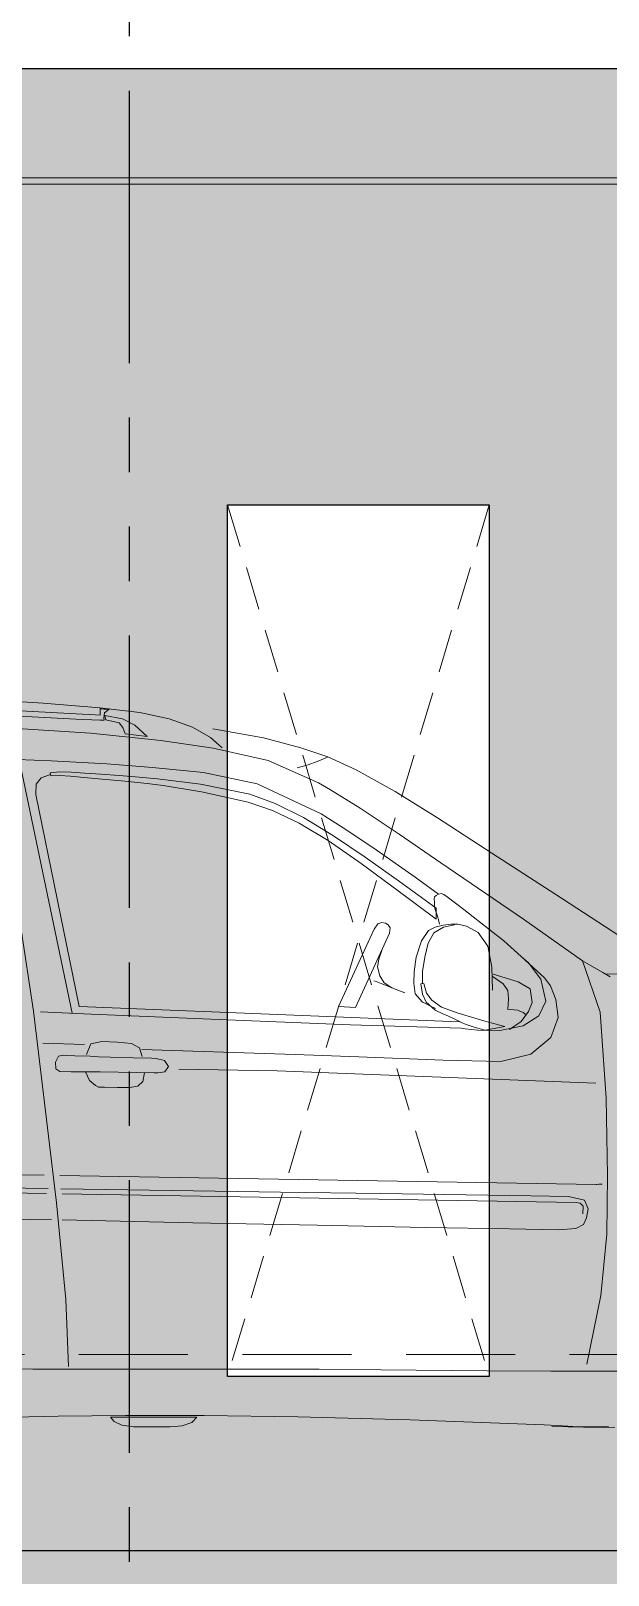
# Model space of a CAD drawing. Header units: millimetres. Extents: x -30697 to 201471, y -29614 to 19378.
# Drawn here: x 36828 to 38152, y -56 to 3487 of the extents above; entities that cross this region are included whole.
import ezdxf

# ---------------------------------------------------------------- set-up
doc = ezdxf.new("R2010")
doc.units = ezdxf.units.MM
doc.header["$MEASUREMENT"] = 0
doc.linetypes.add('1735 X DT-5BR-ELE_02$0$DASHED', pattern=[0.75, 0.5, -0.25])
doc.linetypes.add('1735 X DT-5BR-ELE_02$0$PHANTOM', pattern=[2.5, 1.25, -0.25, 0.25, -0.25, 0.25, -0.25])
doc.layers.add('1735 X DT-5BR-ELE_02$0$00--ORIGIN POINT', color=200, linetype='Continuous', lineweight=20, plot=False)
for name, color, linetype, lineweight in [('1735 X DT-5BR-ELE_02$0$04--HATCH-3', 251, 'Continuous', 9), ('1735 X DT-5BR-ELE_02$0$06--LINE-0', 8, 'Continuous', 13), ('1735 X DT-5BR-ELE_02$0$06--LINE-2', 2, 'Continuous', 25), ('1735 X DT-5BR-ELE_02$0$07--DIM-2', 2, 'Continuous', 25), ('1735 X DT-5BR-ELE_02$0$Q--KERBS', 1, 'Continuous', 18), ('1735 X DT-5BR-ELE_02$0$W--ELV-1', 250, '1735 X DT-5BR-ELE_02$0$DASHED', 9), ('1735 X DT-5BR-ELE_02$0$Z--CAR', 251, 'Continuous', 9), ('1735 X DT-5BR-ELE_02$0$Z--GROOVES', 7, 'Continuous', 9), ('1735 X DT-5BR-ELE_02$0$Z--GROOVES-DUMMY.', 252, 'Continuous', 9), ('1735 X DT-5BR-ELE_02$0$Z--WIPEOUT', 255, 'Continuous', 5)]:
    doc.layers.add(name, color=color, linetype=linetype, lineweight=lineweight)
doc.layers.add('1735 X DT-5BR-ELE_02$0$L--SHADE-1', color=7, linetype='Continuous', lineweight=20, true_color=0xf5f5f5)
doc.layers.add('1735 X DT-5BR-ELE_02$0$Z-BUILDING SETBACK', color=150, linetype='1735 X DT-5BR-ELE_02$0$PHANTOM')

# ---------------------------------------------------------------- blocks, each defined once
blk = doc.blocks.new('1735 X DT-5BR-ELE_02$0$A$C0A892E0C')
blk.add_wipeout([(-53.075, 0.002), (-59.387, 0.002), (-61.518, 1.586), (-62.937, 3.816), (-63.235, 4.965), (-64.672, 5.612), (-67.98, 5.555), (-69.037, 5.715), (-72.39, 8.03), (-72.793, 8.631), (-73.007, 9.673), (-72.434, 10.78), (-72.357, 12.492), (-71.738, 13.364), (-71.442, 14.504), (-70.978, 15.686), (-70.725, 17.205), (-70.345, 18.175), (-68.932, 19.524), (-65.439, 20.652), (-56.997, 22.525), (-52.586, 23.364), (-50.435, 23.638), (-47.938, 23.95), (-47.843, 24.381), (-47.816, 24.907), (-47.768, 25.09), (-47.683, 25.102), (-47.298, 24.799), (-47.193, 24.896), (-46.991, 24.956), (-46.649, 24.967), (-41.09, 28.539), (-36.335, 31.507), (-34.389, 32.482), (-29.685, 33.635), (-25.443, 34.43), (-12.849, 35.128), (-6.207, 35.16), (0.656, 34.96), (3.027, 34.842), (6.201, 33.998), (9.295, 33.214), (10.17, 32.869), (10.788, 32.303), (13.069, 29.102), (15.396, 24.277), (16.711, 21.226), (16.928, 19.589), (17.284, 12.261), (17.924, 10.985), (18.511, 10.333), (18.564, 10.1), (17.613, 7.545), (16.084, 6.401), (11.204, 5.352), (9.902, 5.23), (6.727, 3.885), (6.727, 3.885), (5.34, 1.634), (3.153, 0), (-3.153, 0), (-5.287, 1.586), (-6.706, 3.816), (-8.422, 4.492), (-10.39, 4.437), (-13.604, 4.527), (-14.762, 4.656), (-16.892, 5.319), (-43.877, 5.073), (-48.988, 5.223), (-49.504, 3.885), (-50.891, 1.634)]).dxf.layer = '1735 X DT-5BR-ELE_02$0$Z--WIPEOUT'
at = {"flags": 128}
for points in [[(-22.741, 34.676), (-19.878, 34.855)], [(-27.89, 34.043), (-26.696, 34.292)], [(-26.696, 34.292), (-25.061, 34.484)], [(-25.993, 34.039), (-25.269, 34.174)], [(-25.249, 34.287), (-25.443, 34.43)], [(-25.443, 34.43), (-25.219, 34.429)], [(-25.269, 34.174), (-25.307, 33.992)], [(-25.217, 34.087), (-25.249, 34.287)], [(-25.219, 34.429), (-25.109, 34.455)], [(-25.109, 34.455), (-25.08, 34.472)], [(-25.08, 34.472), (-25.08, 34.193)], [(-25.08, 34.193), (-24.869, 34.209)], [(-25.061, 34.484), (-22.741, 34.676)], [(-24.869, 34.209), (-24.633, 34.223)], [(-24.633, 34.223), (-24.351, 34.237)], [(-24.351, 34.237), (-21.035, 34.406)], [(-21.028, 34.187), (-24.34, 34.019)], [(-31.754, 33.259), (-29.685, 33.635)], [(-29.584, 33.282), (-28.847, 33.697)], [(-28.847, 33.697), (-27.89, 34.043)], [(-26.997, 33.319), (-26.496, 33.775)], [(-26.496, 33.775), (-25.993, 34.039)], [(-25.996, 33.684), (-26.1, 33.428)], [(-25.845, 33.872), (-25.996, 33.684)], [(-25.307, 33.992), (-25.845, 33.872)], [(-25.232, 33.986), (-25.217, 34.087)], [(-25.067, 33.99), (-25.232, 33.986)], [(-24.727, 34.002), (-25.067, 33.99)], [(-24.34, 34.019), (-24.727, 34.002)], [(-24.675, 33.449), (-21.478, 33.654)], [(-33.284, 32.856), (-31.754, 33.259)], [(-30.063, 32.851), (-29.584, 33.282)], [(-29.698, 32.836), (-27.552, 33.157)], [(-27.552, 33.157), (-24.675, 33.449)], [(-26.1, 33.428), (-26.997, 33.319)], [(-35.536, 31.95), (-34.389, 32.482)], [(-34.389, 32.482), (-33.284, 32.856)], [(-34.376, 32.467), (-33.947, 32.291)], [(-34.009, 31.427), (-31.938, 32.333)], [(-33.947, 32.291), (-33.585, 32.16)], [(-31.938, 32.333), (-29.698, 32.836)], [(-25.34, 32.198), (-23.065, 32.315)], [(-23.933, 21.99), (-21.756, 32.369)], [(-23.065, 32.315), (-20.977, 32.398)], [(-37.134, 31.064), (-35.536, 31.95)], [(-33.585, 32.16), (-33.131, 32.031)], [(-31.498, 31.382), (-29.293, 31.849)], [(-29.293, 31.849), (-27.215, 32.049)], [(-27.423, 31.588), (-26.673, 31.656)], [(-27.215, 32.049), (-25.34, 32.198)], [(-26.673, 31.656), (-25.854, 31.721)], [(-25.854, 31.721), (-25.096, 31.773)], [(-24.405, 31.642), (-25.155, 31.573)], [(-25.096, 31.773), (-24.44, 31.821)], [(-24.44, 31.821), (-23.887, 31.858)], [(-23.863, 31.693), (-24.405, 31.642)], [(-23.887, 31.858), (-23.416, 31.864)], [(-23.415, 31.726), (-23.863, 31.693)], [(-23.416, 31.864), (-23.03, 31.829)], [(-23.051, 31.706), (-23.415, 31.726)], [(-23.03, 31.829), (-23.051, 31.706)], [(-22.654, 31.629), (-23.041, 31.767)], [(-22.454, 31.361), (-22.654, 31.629)], [(-38.863, 29.992), (-37.134, 31.064)], [(-35.71, 30.379), (-34.494, 31.137)], [(-34.494, 31.137), (-34.009, 31.427)], [(-34.115, 30.15), (-31.498, 31.382)], [(-31.196, 30.959), (-29.177, 31.365)], [(-29.216, 31.054), (-31.128, 30.631)], [(-27.65, 31.31), (-29.216, 31.054)], [(-29.177, 31.365), (-27.423, 31.588)], [(-27.001, 31.396), (-27.65, 31.31)], [(-26.088, 31.482), (-27.001, 31.396)], [(-25.155, 31.573), (-26.088, 31.482)], [(-22.445, 30.938), (-22.454, 31.361)], [(-37.301, 29.317), (-35.71, 30.379)], [(-33.393, 29.995), (-32.234, 30.581)], [(-32.234, 30.581), (-31.196, 30.959)], [(-31.128, 30.631), (-32.117, 30.29)], [(-24.219, 22.269), (-22.445, 30.938)], [(-41.09, 28.539), (-38.863, 29.992)], [(-35.007, 29.581), (-34.115, 30.15)], [(-34.618, 29.253), (-33.393, 29.995)], [(-33.205, 29.767), (-34.394, 29.06)], [(-32.117, 30.29), (-33.205, 29.767)], [(-39.009, 28.152), (-37.301, 29.317)], [(-36.219, 28.772), (-35.007, 29.581)], [(-35.91, 28.381), (-34.618, 29.253)], [(-22.341, 22.069), (-21.277, 29.11)], [(-43.704, 26.848), (-41.09, 28.539)], [(-37.955, 27.555), (-36.219, 28.772)], [(-34.394, 29.06), (-35.745, 28.12)], [(-42.381, 25.836), (-39.009, 28.152)], [(-37.308, 27.384), (-35.91, 28.381)], [(-35.745, 28.12), (-37.255, 26.999)], [(-38.905, 26.869), (-37.955, 27.555)], [(-38.815, 26.286), (-37.308, 27.384)], [(-46.874, 24.79), (-43.704, 26.848)], [(-39.263, 26.753), (-39.94, 26.232)], [(-39.128, 26.851), (-39.263, 26.753)], [(-39.026, 26.891), (-39.128, 26.851)], [(-38.905, 26.869), (-39.026, 26.891)], [(-38.905, 26.869), (-38.819, 26.812)], [(-37.255, 26.999), (-38.821, 25.835)], [(-38.819, 26.812), (-38.752, 26.76)], [(-38.752, 26.76), (-38.736, 26.669)], [(-38.736, 26.669), (-38.742, 26.535)], [(-39.94, 26.232), (-41.02, 25.396)], [(-38.85, 26.01), (-38.917, 25.755)], [(-38.778, 26.236), (-38.85, 26.01)], [(-38.821, 25.835), (-38.815, 26.286)], [(-38.744, 26.39), (-38.778, 26.236)], [(-38.742, 26.535), (-38.744, 26.39)], [(-44.792, 24.136), (-42.381, 25.836)], [(-41.02, 25.396), (-41.585, 24.959)], [(-40.927, 24.731), (-40.53, 25.297)], [(-40.53, 25.297), (-40.057, 25.549)], [(-40.057, 25.549), (-39.701, 25.636)], [(-39.701, 25.636), (-39.411, 25.635)], [(-39.559, 25.614), (-39.12, 25.515)], [(-39.411, 25.635), (-39.102, 25.595)], [(-39.12, 25.515), (-38.724, 25.276)], [(-39.102, 25.595), (-38.774, 25.513)], [(-38.917, 25.755), (-38.947, 25.635)], [(-38.774, 25.513), (-38.504, 25.381)], [(-38.504, 25.381), (-38.22, 24.953)], [(-36.855, 25.611), (-36.927, 25.481)], [(-36.927, 25.481), (-36.905, 25.267)], [(-36.736, 25.678), (-36.855, 25.611)], [(-36.592, 25.702), (-36.736, 25.678)], [(-36.43, 25.644), (-36.592, 25.702)], [(-36.272, 25.435), (-36.43, 25.644)], [(-34.824, 22.268), (-36.272, 25.435)], [(-41.585, 24.959), (-42.294, 24.312)], [(-41.089, 23.879), (-40.927, 24.731)], [(-38.724, 25.276), (-38.483, 24.854)], [(-38.483, 24.854), (-38.352, 24.282)], [(-38.22, 24.953), (-37.994, 24.29)], [(-36.905, 25.267), (-35.511, 22.221)], [(-45.519, 22.036), (-44.792, 24.136)], [(-45.083, 23.967), (-44.792, 24.136)], [(-42.294, 24.312), (-43.251, 23.44)], [(-42.585, 24.053), (-43.097, 23.389)], [(-42.294, 24.312), (-42.585, 24.053)], [(-38.352, 24.282), (-38.255, 23.696)], [(-37.994, 24.29), (-37.913, 23.693)], [(-36.464, 24.208), (-36.598, 24.563)], [(-36.418, 23.895), (-36.464, 24.208)], [(-46.293, 23.585), (-45.741, 23.609)], [(-45.931, 23.482), (-45.627, 23.652)], [(-45.627, 23.652), (-45.083, 23.967)], [(-43.251, 23.44), (-43.492, 23.113)], [(-43.097, 23.389), (-43.294, 22.491)], [(-41.141, 23.588), (-42.167, 23.282)], [(-41.099, 23.503), (-41.556, 23.198)], [(-41.12, 22.934), (-41.089, 23.879)], [(-38.255, 23.696), (-38.251, 23.208)], [(-37.913, 23.693), (-37.907, 23.221)], [(-36.693, 23.235), (-36.516, 23.515)], [(-36.516, 23.515), (-36.418, 23.895)], [(-43.492, 23.113), (-43.714, 22.551)], [(-42.662, 22.986), (-42.745, 22.427)], [(-42.167, 23.282), (-42.662, 22.986)], [(-41.74, 22.916), (-41.774, 22.596)], [(-41.556, 23.198), (-41.74, 22.916)], [(-38.637, 22.525), (-38.421, 22.811)], [(-38.421, 22.811), (-38.313, 23.214)], [(-38.258, 22.77), (-38.4, 22.448)], [(-38.313, 23.214), (-38.19, 23.2)], [(-38.19, 23.2), (-38.258, 22.77)], [(-37.961, 22.781), (-38.251, 22.448)], [(-37.907, 23.221), (-37.961, 22.781)], [(-37.539, 22.828), (-37.005, 23.026)], [(-37.009, 23.025), (-36.629, 23.186)], [(-37.005, 23.026), (-36.693, 23.235)], [(-36.629, 23.186), (-36.365, 23.287)], [(-36.365, 23.287), (-36.267, 23.321)], [(-43.714, 22.551), (-43.8, 21.815)], [(-43.294, 22.491), (-43.007, 21.889)], [(-42.745, 22.427), (-42.589, 22.068)], [(-42.375, 22.023), (-42.145, 22.121)], [(-42.145, 22.121), (-41.732, 22.153)], [(-41.774, 22.596), (-41.763, 22.322)], [(-41.763, 22.322), (-41.743, 22.188)], [(-41.743, 22.188), (-41.732, 22.153)], [(-39.749, 21.636), (-24.219, 22.269)], [(-39.717, 22), (-39.033, 22.234)], [(-39.033, 22.234), (-38.637, 22.525)], [(-38.763, 22.13), (-38.8, 22.106)], [(-38.583, 22.279), (-38.787, 22.181)], [(-38.4, 22.448), (-38.763, 22.13)], [(-38.401, 22.369), (-38.583, 22.279)], [(-38.251, 22.448), (-38.401, 22.369)], [(-35.511, 22.221), (-34.824, 22.268)], [(-45.773, 18.517), (-45.519, 22.036)], [(-43.8, 21.815), (-43.498, 20.999)], [(-43.007, 21.889), (-42.368, 21.469)], [(-42.589, 22.068), (-42.297, 21.647)], [(-42.492, 21.921), (-42.375, 22.023)], [(-42.297, 21.647), (-41.817, 21.33)], [(-41.622, 21.448), (-40.807, 21.672)], [(-40.807, 21.672), (-39.717, 22)], [(-40.046, 21.53), (-40.373, 21.42)], [(-39.902, 21.588), (-40.046, 21.53)], [(-39.824, 21.627), (-39.902, 21.588)], [(-39.833, 21.383), (-35.312, 21.522)], [(-39.547, 21.757), (-39.824, 21.627)], [(-39.317, 21.864), (-39.547, 21.757)], [(-39.062, 21.982), (-39.317, 21.864)], [(-38.8, 22.106), (-39.062, 21.982)], [(-35.312, 21.522), (-29.605, 21.747)], [(-29.605, 21.747), (-24.712, 21.956)], [(-24.712, 21.956), (-22.636, 22.048)], [(-23.281, 14.232), (-22.392, 21.738)], [(-22.392, 21.738), (-22.341, 22.069)], [(-43.498, 20.999), (-42.689, 20.318)], [(-42.368, 21.469), (-41.416, 21.288)], [(-40.823, 21.298), (-41.622, 21.448)], [(-41.416, 21.288), (-40.518, 21.294)], [(-40.373, 21.42), (-40.823, 21.298)], [(-40.518, 21.294), (-40, 21.349)], [(-40, 21.349), (-39.833, 21.383)], [(-42.689, 20.318), (-41.458, 20.022)], [(-35.655, 20.2), (-33.048, 20.308)], [(-33.048, 20.308), (-26.772, 20.507)], [(-26.79, 20.22), (-26.686, 20.574)], [(-26.686, 20.574), (-26.358, 20.756)], [(-26.358, 20.756), (-25.786, 20.807)], [(-25.786, 20.807), (-25.145, 20.831)], [(-25.145, 20.831), (-24.689, 20.74)], [(-25.008, 20.213), (-24.668, 20.233)], [(-24.689, 20.74), (-24.516, 20.296)], [(-24.668, 20.233), (-24.037, 20.251)], [(-24.437, 20.705), (-22.734, 20.763)], [(-24.037, 20.251), (-23.696, 20.258)], [(-23.696, 20.258), (-23.58, 20.274)], [(-23.58, 20.274), (-23.363, 20.23)], [(-23.363, 20.23), (-23.246, 19.992)], [(-45.347, 19.132), (-32.308, 19.639)], [(-41.458, 20.022), (-39.106, 20.073)], [(-39.106, 20.073), (-35.655, 20.2)], [(-32.308, 19.639), (-28.293, 19.706)], [(-27.869, 19.811), (-27.708, 20.057)], [(-27.717, 19.593), (-27.869, 19.811)], [(-27.435, 19.547), (-27.717, 19.593)], [(-27.708, 20.057), (-27.363, 20.14)], [(-27.363, 20.14), (-27.173, 20.148)], [(-27.173, 20.148), (-26.426, 20.161)], [(-25.073, 19.593), (-26.555, 19.571)], [(-26.426, 20.161), (-25.477, 20.188)], [(-25.477, 20.188), (-25.008, 20.213)], [(-23.89, 19.594), (-25.073, 19.593)], [(-24.638, 19.238), (-24.478, 19.594)], [(-23.42, 19.605), (-23.89, 19.594)], [(-23.261, 19.717), (-23.42, 19.605)], [(-23.246, 19.992), (-23.261, 19.717)], [(-27.283, 19.557), (-27.435, 19.547)], [(-26.555, 19.571), (-27.283, 19.557)], [(-26.885, 19.557), (-26.815, 19.192)], [(-26.815, 19.192), (-26.617, 19.001)], [(-26.617, 19.001), (-26.286, 18.946)], [(-25.776, 18.951), (-25.245, 18.961)], [(-25.245, 18.961), (-24.999, 18.967)], [(-24.999, 18.967), (-24.877, 19.033)], [(-24.877, 19.033), (-24.638, 19.238)], [(-45.826, 15.348), (-45.773, 18.517)], [(-26.286, 18.946), (-25.776, 18.951)], [(-45.795, 12.952), (-45.826, 15.348)], [(-45.353, 14.988), (-23.42, 15.349)], [(-22.781, 15.359), (-9.169, 15.534)], [(-45.605, 14.997), (-45.471, 14.99)], [(-45.471, 14.99), (-45.384, 14.988)], [(-45.384, 14.988), (-45.353, 14.988)], [(-44.533, 14.247), (-23.518, 14.606)], [(-42.685, 14.513), (-40.043, 14.554)], [(-40.043, 14.554), (-36.548, 14.609)], [(-36.548, 14.609), (-32.452, 14.672)], [(-32.452, 14.672), (-28.007, 14.74)], [(-28.007, 14.74), (-23.463, 14.81)], [(-22.941, 14.818), (-17.377, 14.903)], [(-22.873, 14.617), (-9.333, 14.848)], [(-44.883, 14.334), (-45.031, 13.985)], [(-45.031, 13.985), (-44.961, 13.613)], [(-44.224, 14.488), (-44.883, 14.334)], [(-44.83, 14.101), (-44.7, 14.222)], [(-44.806, 13.783), (-44.83, 14.101)], [(-44.7, 14.222), (-44.533, 14.247)], [(-44.224, 14.488), (-42.685, 14.513)], [(-23.676, 10.273), (-23.281, 14.232)], [(-44.961, 13.613), (-44.841, 13.34)], [(-44.841, 13.34), (-44.521, 13.178)], [(-38.397, 13.227), (-33.948, 13.316)], [(-33.948, 13.316), (-28.86, 13.419)], [(-28.86, 13.419), (-23.521, 13.531)], [(-23.084, 13.535), (-10.049, 13.74)], [(-45.548, 10.443), (-45.795, 12.952)], [(-44.521, 13.178), (-43.816, 13.124)], [(-43.816, 13.124), (-41.817, 13.161)], [(-41.817, 13.161), (-38.397, 13.227)], [(-44.982, 7.625), (-45.548, 10.443)], [(-23.778, 7.532), (-23.676, 10.273)], [(-46.944, 7.34), (-43.505, 7.34)], [(-43.505, 7.34), (-40.898, 7.362)], [(-40.898, 7.362), (-36.552, 7.403)], [(-36.552, 7.403), (-34.031, 7.425)], [(-34.031, 7.425), (-22.319, 7.425)], [(-22.319, 7.425), (-18.768, 7.441)], [(-45.863, 5.073), (-45.134, 5.057)], [(-45.134, 5.057), (-44.213, 5.059)], [(-44.834, 5.052), (-43.758, 5.113)], [(-44.213, 5.059), (-43.54, 5.086)], [(-43.758, 5.113), (-43.23, 5.146)], [(-43.23, 5.146), (-37.746, 5.352)], [(-37.746, 5.352), (-33.162, 5.475)], [(-33.162, 5.475), (-29.332, 5.53)], [(-29.332, 5.53), (-26.113, 5.532)], [(-29.024, 5.466), (-28.819, 5.242)], [(-25.495, 5.461), (-29.024, 5.466)], [(-28.819, 5.242), (-28.433, 5.105)], [(-28.433, 5.105), (-27.934, 5.058)], [(-27.934, 5.058), (-26.431, 5.064)], [(-26.431, 5.064), (-25.957, 5.126)], [(-26.113, 5.532), (-23.359, 5.497)], [(-25.957, 5.126), (-25.64, 5.276)], [(-25.64, 5.276), (-25.495, 5.461)], [(-23.359, 5.497), (-20.926, 5.439)], [(-46.12, 5.05), (-45.699, 5.019)], [(-45.699, 5.019), (-44.834, 5.052)]]:
    blk.add_lwpolyline(points, dxfattribs=at)
blk = doc.blocks.new('*U459')
at = {"layer": '1735 X DT-5BR-ELE_02$0$Z--GROOVES-DUMMY.', "ltscale": 25, "transparency": 33554623}
h = blk.add_hatch(color=256, dxfattribs=at)
h.dxf.hatch_style = 1
h.paths.add_polyline_path([(0, 15), (0, 0), (6380, 0), (6380, 15)])
at = {"layer": '1735 X DT-5BR-ELE_02$0$Z--GROOVES', "ltscale": 25}
blk.add_lwpolyline([(0, 15), (0, 0), (6380, 0), (6380, 15)], close=True, dxfattribs=at)
blk = doc.blocks.new('1735 X DT-5BR-ELE_02$0$GARAGE')
at = {"layer": '1735 X DT-5BR-ELE_02$0$Z--CAR', "xscale": -56.06262140077474, "yscale": 56.06262140077474, "zscale": 56.06262140077474}
blk.add_blockref('1735 X DT-5BR-ELE_02$0$A$C0A892E0C', (1527.2, -3400, 0), dxfattribs=at)
at = {"layer": '1735 X DT-5BR-ELE_02$0$Z--GROOVES-DUMMY.', "ltscale": 25, "xscale": -1}
blk.add_blockref('*U459', (6390, -265), dxfattribs=at)
at = {"layer": '1735 X DT-5BR-ELE_02$0$L--SHADE-1', "transparency": 33554687}
h = blk.add_hatch(color=256, dxfattribs=at)
h.dxf.hatch_style = 1
h.paths.add_polyline_path([(5799.7, -3400), (5860, -3400), (5860, -3290.2), (5870, -3290.2), (5870, -3280), (5850, -3280), (5850, -3253), (5853, -3250), (6160, -3250), (6160, -3140.2), (6170, -3140.2), (6170, -3130), (6150, -3130), (6150, -3103), (6153, -3100), (6400, -3100), (6400, -265), (6390, -265), (6390, -250), (6400, -250), (6400, 0), (0, 0), (0, -250), (10, -250), (10, -265), (0, -265), (0, -3400), (4700.3, -3399.9), (4700.3, -1000.6), (5800, -1000.6)])
h.paths.add_polyline_path([(3824.9, -1000.6), (3824.9, -3000.6), (3224.9, -3000.6), (3224.9, -1000.6)], flags=16)
h.paths.add_polyline_path([(2650, -1000.6), (2650, -3000.6), (2050, -3000.6), (2050, -1000.6)], flags=16)
h.paths.add_polyline_path([(1475, -1000.6), (1475, -3000.6), (875, -3000.6), (875, -1000.6)], flags=16)
at = {"layer": '1735 X DT-5BR-ELE_02$0$06--LINE-0', "ltscale": 25, "elevation": 0}
blk.add_lwpolyline([(3224.9, -1000.6), (3824.9, -1000.6), (3824.9, -3000.6), (3224.9, -3000.6)], close=True, dxfattribs=at)
at = {"layer": '1735 X DT-5BR-ELE_02$0$06--LINE-2', "elevation": -1}
for points in [[(3224.9, -1000.6), (3824.9, -1000.6), (3824.9, -3000.6), (3224.9, -3000.6)], [(3824.9, -1000.6), (3824.9, -3000.6), (3224.9, -3000.6), (3224.9, -1000.6)]]:
    blk.add_lwpolyline(points, close=True, dxfattribs=at)
at = {"layer": '1735 X DT-5BR-ELE_02$0$07--DIM-2'}
for points in [[(6400, 0), (0, 0)], [(0, -3400), (4700.3, -3399.9)]]:
    blk.add_lwpolyline(points, dxfattribs=at)
at = {"layer": '1735 X DT-5BR-ELE_02$0$W--ELV-1', "ltscale": 200}
for p, q in [((3224.9, -1000.6, 0), (3824.9, -3000.6, 0)), ((3824.9, -1000.6, 0), (3224.9, -3000.6, 0))]:
    blk.add_line(p, q, dxfattribs=at)
blk = doc.blocks.new('1735 X DT-5BR-ELE_02')
at = {"layer": '1735 X DT-5BR-ELE_02$0$06--LINE-0'}
blk.add_blockref('1735 X DT-5BR-ELE_02$0$GARAGE', (34054.2, 3400), dxfattribs=at)
at = {"layer": '1735 X DT-5BR-ELE_02$0$04--HATCH-3'}
h = blk.add_hatch(color=251, dxfattribs=at)
h.dxf.hatch_style = 1
h.paths.add_polyline_path([(34054.2, 0), (64054.2, 0), (64054.2, -1025.5), (34054.2, -1025.5)])
at = {"layer": '1735 X DT-5BR-ELE_02$0$00--ORIGIN POINT', "ltscale": 25}
blk.add_lwpolyline([(34054.2, 0), (64054.2, 0), (64054.2, -1025.5), (34054.2, -1025.5)], close=True, dxfattribs=at)
at = {"layer": '1735 X DT-5BR-ELE_02$0$Q--KERBS'}
blk.add_lwpolyline([(64079.2, 0), (34054.2, 0)], dxfattribs=at)
at = {"layer": '1735 X DT-5BR-ELE_02$0$W--ELV-1', "ltscale": 500}
for p, q in [((67563.3, 450), (33132.7, 450)), ((68108.8, 0), (33132.7, 0))]:
    blk.add_line(p, q, dxfattribs=at)
at = {"layer": '1735 X DT-5BR-ELE_02$0$Z-BUILDING SETBACK', "ltscale": 500}
blk.add_line((37054.2, -1025.5), (37054.2, 5151.7), dxfattribs=at)

msp = doc.modelspace()

# ---------------------------------------------------------------- block references
msp.add_blockref('1735 X DT-5BR-ELE_02', (0, 0))

doc.saveas('drawing.dxf')
